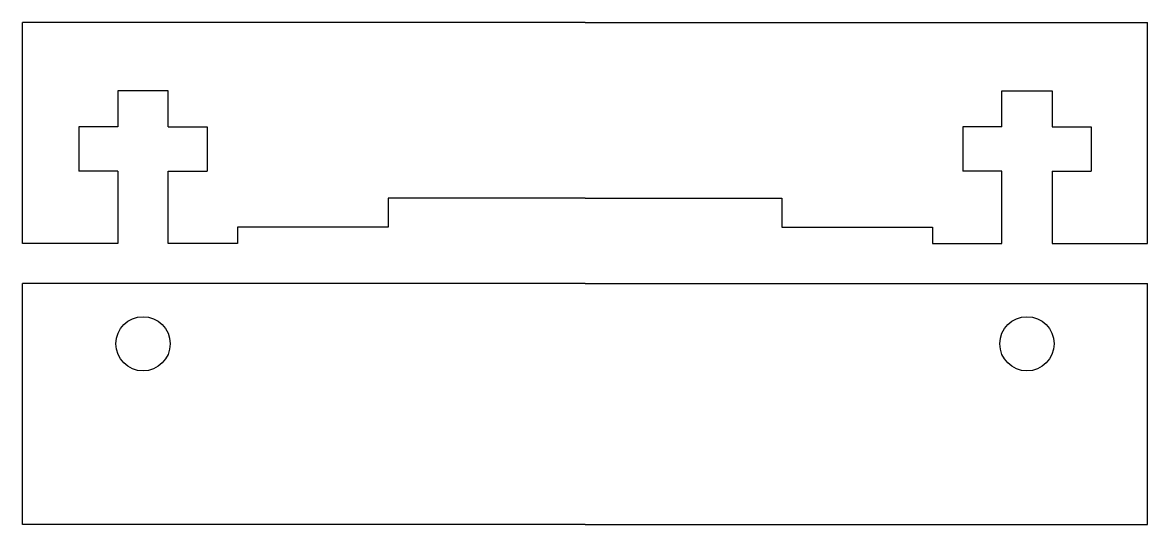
# Model space of a CAD drawing. Extents: x -28 to 28, y -14 to 11.
import ezdxf

# ---------------------------------------------------------------- set-up
doc = ezdxf.new("R2010")
doc.units = 0
doc.layers.add('DEFAULT', color=7, linetype='CONTINUOUS')

msp = doc.modelspace()

# ---------------------------------------------------------------- linework, layer by layer
at = {"layer": 'DEFAULT'}
for p, q in [((0, 11), (-28, 11)), ((-28, 0), (-28, 11)), ((0, 11), (28, 11)), ((28, 0), (28, 11)), ((-23.25, 7.6), (-23.25, 5.8)), ((-20.75, 7.6), (-23.25, 7.6)), ((-20.75, 5.8), (-20.75, 7.6)), ((20.75, 7.6), (23.25, 7.6)), ((20.75, 5.8), (20.75, 7.6)), ((23.25, 7.6), (23.25, 5.8)), ((-25.2, 5.8), (-25.2, 3.6)), ((-23.25, 5.8), (-25.2, 5.8)), ((-20.75, 5.8), (-18.8, 5.8)), ((-18.8, 5.8), (-18.8, 3.6)), ((18.8, 5.8), (18.8, 3.6)), ((20.75, 5.8), (18.8, 5.8)), ((23.25, 5.8), (25.2, 5.8)), ((25.2, 5.8), (25.2, 3.6)), ((-23.25, 3.6), (-25.2, 3.6)), ((-23.25, 3.6), (-23.25, 0)), ((-20.75, 3.6), (-18.8, 3.6)), ((-20.75, 0), (-20.75, 3.6)), ((20.75, 3.6), (18.8, 3.6)), ((20.75, 0), (20.75, 3.6)), ((23.25, 3.6), (25.2, 3.6)), ((23.25, 3.6), (23.25, 0)), ((-9.8, 2.25), (-9.8, 0.8)), ((0, 2.25), (-9.8, 2.25)), ((0, 2.25), (9.8, 2.25)), ((9.8, 2.25), (9.8, 0.8)), ((-9.8, 0.8), (-17.3, 0.8)), ((-17.3, 0.8), (-17.3, 0)), ((9.8, 0.8), (17.3, 0.8)), ((17.3, 0.8), (17.3, 0)), ((-23.25, 0), (-28, 0)), ((-17.3, 0), (-20.75, 0)), ((17.3, 0), (20.75, 0)), ((23.25, 0), (28, 0)), ((-28, -14), (-28, -2)), ((0, -2), (-28, -2)), ((0, -2), (28, -2)), ((28, -14), (28, -2)), ((0, -14), (-28, -14)), ((0, -14), (28, -14))]:
    msp.add_line(p, q, dxfattribs=at)
for centre in [(-22, -5), (22, -5)]:
    msp.add_circle(centre, 1.35, dxfattribs=at)

doc.saveas('drawing.dxf')
